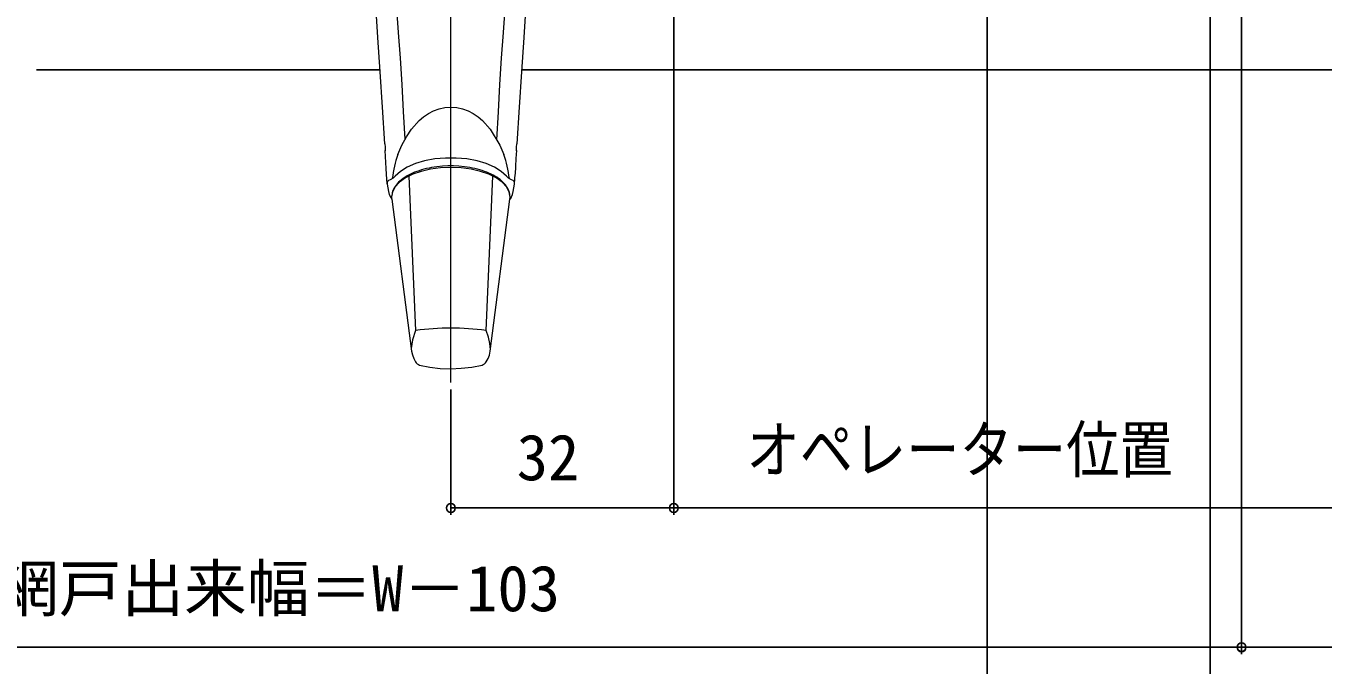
# Model space of a CAD drawing. Units: millimetres, scale not verified. Extents: x -525 to 525, y -783 to 779.
# Drawn here: x 174.2 to 360.4, y -680.3 to -588.5 of the extents above; entities that cross this region are included whole.
import ezdxf
from ezdxf.enums import TextEntityAlignment as Align

# ---------------------------------------------------------------- set-up
doc = ezdxf.new("R2010")
doc.units = ezdxf.units.MM
doc.header["$LTSCALE"] = 4
doc.layers.add('0-5_YKK_13', color=4, linetype='Continuous', lineweight=18)
doc.layers.add('0-7_YKK_D', color=6, linetype='Continuous')
doc.layers.add('0-9_YSS_K', color=3, linetype='Continuous')
doc.styles.add('ＭＳ ゴシック', font='')
doc.styles.get('ＭＳ ゴシック').set_extended_font_data('MS Gothic')

msp = doc.modelspace()

# ---------------------------------------------------------------- linework, layer by layer
at = {"layer": '0-5_YKK_13'}
for p, q in [((235.241, -639.711), (235.241, -505.948)), ((227.728, -589.443), (227.465, -586.007)), ((243.006, -586.007), (242.743, -589.443)), ((240.892, -603.32), (242.266, -605.584)), ((225.761, -605.419), (225.763, -605.4)), ((225.822, -606.409), (225.822, -606.4)), ((227.626, -606.963), (228.205, -605.584)), ((242.266, -605.584), (242.845, -606.963)), ((244.708, -605.4), (244.71, -605.419)), ((226.088, -611.139), (226.015, -609.79)), ((229.225, -610.081), (230.185, -632.212)), ((240.285, -632.212), (241.246, -610.081)), ((244.388, -611.097), (244.458, -609.8)), ((226.088, -611.139), (226.093, -611.203)), ((226.093, -611.203), (226.275, -612.244)), ((244.196, -612.244), (244.378, -611.203)), ((244.378, -611.203), (244.383, -611.139)), ((226.616, -613.133), (226.754, -613.365)), ((226.75, -612.834), (226.746, -612.872)), ((226.754, -613.365), (226.746, -612.872)), ((226.754, -613.365), (229.589, -635.168)), ((240.903, -635.168), (243.717, -613.365)), ((243.717, -613.365), (243.733, -613.086)), ((243.892, -613.107), (243.717, -613.365)), ((243.725, -612.872), (243.721, -612.834))]:
    msp.add_line(p, q, dxfattribs=at)
for points in [[(225.763, -605.4), (225.429, -600.152), (225.088, -595.06), (224.757, -590.159), (224.457, -585.483)], [(246.014, -585.483), (245.713, -590.16), (245.383, -595.06), (245.042, -600.152), (244.708, -605.4)], [(228.662, -604.733), (228.458, -600.757), (228.243, -596.874), (227.998, -593.099), (227.728, -589.443)], [(242.743, -589.443), (242.471, -593.119), (242.225, -596.917), (242.01, -600.823), (241.804, -604.823)], [(228.205, -605.584), (228.847, -604.43), (229.579, -603.32), (230.685, -602.075), (231.323, -601.535), (232.02, -601.065), (232.768, -600.677), (233.561, -600.386), (234.39, -600.207), (235.236, -600.145), (236.08, -600.206), (236.906, -600.386), (237.701, -600.675), (238.451, -601.059), (239.145, -601.531), (239.772, -602.081), (240.892, -603.32)], [(225.761, -605.419), (225.792, -605.914), (225.823, -606.409)], [(226.015, -609.79), (225.97, -608.934), (225.923, -608.08), (225.874, -607.233), (225.824, -606.39)], [(244.647, -606.39), (244.58, -607.514), (244.517, -608.648), (244.455, -609.79)], [(244.648, -606.409), (244.679, -605.914), (244.709, -605.419)], [(243.732, -613.049), (243.721, -612.834), (243.603, -612.311), (243.219, -611.596), (242.593, -610.925), (241.744, -610.318), (240.697, -609.794), (239.483, -609.37), (238.141, -609.057), (236.711, -608.865), (235.235, -608.8), (233.76, -608.865), (232.33, -609.057), (230.987, -609.37), (229.774, -609.794), (228.727, -610.318), (227.877, -610.925), (227.252, -611.596), (226.868, -612.311), (226.75, -612.834)], [(243.215, -610.054), (242.472, -609.373), (241.499, -608.768), (240.327, -608.26), (238.992, -607.864), (237.538, -607.592), (236.011, -607.455), (234.459, -607.455), (232.932, -607.592), (231.478, -607.864), (230.144, -608.26), (228.972, -608.768), (227.999, -609.373), (227.256, -610.054)], [(243.733, -613.086), (243.719, -612.854), (243.691, -612.622), (243.639, -612.393), (243.564, -612.168), (243.468, -611.946), (243.354, -611.73), (243.222, -611.519), (243.072, -611.314), (242.905, -611.115), (242.72, -610.922), (242.52, -610.736), (242.304, -610.556), (242.073, -610.383), (241.828, -610.216), (241.568, -610.057), (241.295, -609.905), (241.009, -609.76), (240.71, -609.622), (240.4, -609.492), (240.078, -609.371), (239.746, -609.257), (239.404, -609.152), (239.053, -609.055), (238.694, -608.967), (238.327, -608.888), (237.953, -608.817), (237.573, -608.756), (237.187, -608.704), (236.405, -608.629), (235.612, -608.592), (234.816, -608.593), (234.024, -608.632), (233.242, -608.71), (232.857, -608.762), (232.478, -608.824), (232.105, -608.896), (231.738, -608.976), (231.38, -609.065), (231.029, -609.163)], [(226.519, -610.561), (226.304, -610.68), (226.163, -610.823), (226.092, -610.979), (226.088, -611.139)], [(227.256, -610.054), (226.948, -610.33), (226.519, -610.561)], [(231.029, -609.163), (230.688, -609.269), (230.357, -609.383), (230.037, -609.506), (229.728, -609.636), (229.43, -609.775), (229.146, -609.92), (228.874, -610.074), (228.616, -610.234), (228.372, -610.401), (228.142, -610.575), (227.927, -610.755), (227.729, -610.942), (227.549, -611.136), (227.385, -611.336), (227.238, -611.542), (227.103, -611.753), (226.983, -611.969), (226.885, -612.191), (226.819, -612.417), (226.794, -612.649)], [(243.952, -610.561), (243.523, -610.33), (243.215, -610.054)], [(244.383, -611.139), (244.379, -610.979), (244.308, -610.823), (244.167, -610.68), (243.952, -610.561)], [(226.275, -612.244), (226.396, -612.699), (226.616, -613.133)], [(243.892, -613.107), (244.077, -612.681), (244.196, -612.244)], [(230.185, -632.212), (229.742, -633.554), (229.541, -634.799)], [(240.933, -634.935), (240.849, -634.081), (240.625, -633.169), (240.285, -632.212)], [(229.589, -635.168), (229.71, -635.735), (229.902, -636.26), (230.165, -636.718)], [(240.317, -636.724), (240.575, -636.254), (240.787, -635.739), (240.903, -635.168)], [(230.759, -637.175), (232.229, -637.478), (233.725, -637.654), (235.235, -637.711), (236.741, -637.645), (238.24, -637.478), (239.711, -637.182)]]:
    msp.add_lwpolyline(points, dxfattribs=at)
for centre, radius, start, end in [((235.235, -671.32), 39.433, 82.64212, 97.35788), ((231.1, -636.117), 1.112, 212.7283, 252.14239), ((239.395, -636.135), 1.094, 286.80331, 327.43696)]:
    msp.add_arc(centre, radius, start, end, dxfattribs=at)
for start_param, end_param in [(1.1081063, 1.4177258), (4.8654534, 5.175079)]:
    msp.add_ellipse((235.235, -612.187), major_axis=(0, 11.705), ratio=0.726512, start_param=start_param, end_param=end_param, dxfattribs=at)
at = {"layer": '0-7_YKK_D'}
for p, q in [((312.241, -464.199), (312.241, -718.709)), ((344.241, -495.199), (344.241, -718.709)), ((344.241, -495.199), (344.241, -698.695)), ((344.241, -495.249), (344.241, -718.709)), ((348.741, -497.999), (348.741, -678.709)), ((348.741, -497.999), (348.741, -678.695)), ((267.241, -559.884), (267.241, -658.709)), ((267.241, -559.884), (267.241, -658.709)), ((235.241, -640.711), (235.241, -658.709)), ((235.241, -657.709), (267.241, -657.709)), ((370.241, -657.709), (267.241, -657.709)), ((348.741, -677.695), (112.091, -677.695))]:
    msp.add_line(p, q, dxfattribs=at)
msp.add_lwpolyline([(348.741, -677.709), (370.241, -677.709), (397.757, -677.709)], dxfattribs=at)
for centre in [(235.241, -657.709), (267.241, -657.709), (267.241, -657.709), (348.741, -677.695), (348.741, -677.709)]:
    msp.add_circle(centre, 0.637, dxfattribs=at)
at = {"layer": '0-9_YSS_K'}
for p, q in [((175.741, -594.803), (225.037, -594.803)), ((245.433, -594.811), (370.241, -594.811))]:
    msp.add_line(p, q, dxfattribs=at)

# ---------------------------------------------------------------- texts
at = {"layer": '0-7_YKK_D', "style": 'ＭＳ ゴシック', "width": 0.85}
msp.add_text('オペレーター位置', height=6.598, dxfattribs=at).set_placement((277.665, -654.584), align=Align.BOTTOM_LEFT)
at = {"layer": '0-7_YKK_D', "style": 'ＭＳ ゴシック'}
for s, p in [('32', (244.695, -655.709)), ('網戸出来幅＝W－103', (169.947, -674.519))]:
    msp.add_text(s, height=6.598, dxfattribs=at).set_placement(p, align=Align.BOTTOM_LEFT)

doc.saveas('drawing.dxf')
